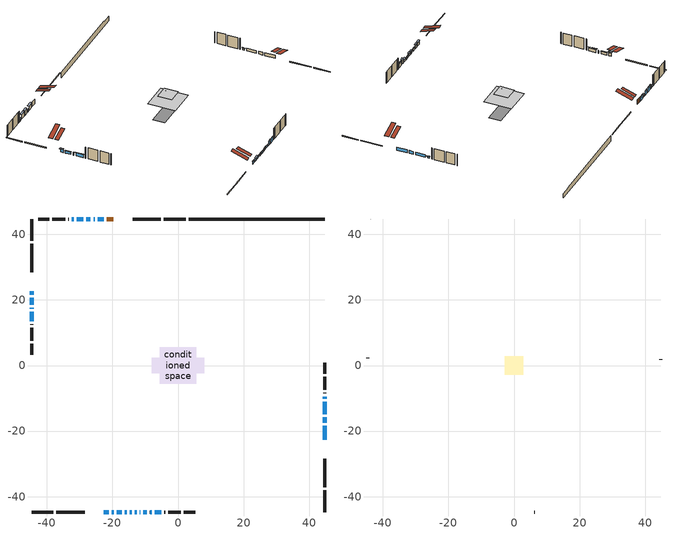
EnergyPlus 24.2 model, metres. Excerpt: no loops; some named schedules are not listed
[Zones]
conditioned space
 floor outside (Floor1 construction): -0.48,-0.48 -0.48,0.48 0.48,0.48 0.48,-0.48 z0.61
 floor adiabatic (AdiabaticFloorConstruction): -5.62,-5.62 -5.62,5.62 5.62,5.62 5.62,-5.62 z3.05
 floor foundation (Slab1 construction): -7.94,-2.42 -7.94,2.42 7.94,2.42 7.94,-2.42 z-1.68
 wall outside (RimJoist1 construction): 2.3,44.68 -4.35,44.68 / -44.68,-44.68 -38.04,-44.68 / -44.68,44.68 -44.68,38.04 / 44.68,-44.68 44.68,-38.04 z0.61:0.91
 wall outside (RimJoist2 construction): -5.28,44.68 -13.87,44.68 / -37.11,-44.68 -28.51,-44.68 / -44.68,37.11 -44.68,28.51 / 44.68,-37.11 44.68,-28.51 z0.61:0.91
 wall outside (AdiabaticWallConstruction 1): -19.81,44.68 -21.68,44.68 z0.61:2.64
 wall outside (AdiabaticWallConstruction): -22.58,-44.68 -21.15,-44.68 / -20.22,-44.68 -19.61,-44.68 z0.61:1.78; -44.68,22.58 -44.68,21.61 z0.61:2.01; 44.68,-22.58 44.68,-18.43 / 44.68,-17.5 44.68,-15.85 / -44.68,17.62 -44.68,17.33 / 44.68,-14.92 44.68,-11 / -25.46,44.68 -25.77,44.68 / -13.15,-44.68 -12.54,-44.68 / -11.62,-44.68 -11.56,-44.68 z0.61:1.83; -22.6,44.68 -24.53,44.68 / -7.05,-44.68 -5.12,-44.68 z0.61:2.24; -18.68,-44.68 -17.16,-44.68 / -16.23,-44.68 -15.62,-44.68 / -14.69,-44.68 -14.08,-44.68 z0.61:1.47; -44.68,20.68 -44.68,18.55 z0.61:1.68; -44.68,16.4 -44.68,13.56 z0.61:1.88; 44.68,-10.07 44.68,-9.46 / -31.76,44.68 -32.37,44.68 z0.61:1.22; -26.7,44.68 -27.97,44.68 / -28.9,44.68 -30.83,44.68 z0.61:2.44; -10.64,-44.68 -9.47,-44.68 z0.61:1.37; -8.54,-44.68 -7.98,-44.68 z0.61:2.26
 wall outside (Wall1 construction): -33.3,44.68 -33.53,44.68 / -4.19,-44.68 -3.96,-44.68 / -44.68,12.63 -44.68,12.4 / 44.68,-8.53 44.68,-8.3 z0.61:5.49
 wall outside (Wall2 construction): -34.46,44.68 -38.36,44.68 / -3.03,-44.68 0.87,-44.68 / -44.68,11.47 -44.68,7.56 / 44.68,-7.37 44.68,-3.47 z0.61:5.49
 wall outside (Wall3 construction): -39.29,44.68 -42.7,44.68 / 1.8,-44.68 5.21,-44.68 / -44.68,6.64 -44.68,3.23 / 44.68,-2.54 44.68,0.87 z0.61:5.49
 wall foundation (FoundationWall1 construction): 3.23,44.68,-1.68 3.23,44.68,0.61 40.54,44.68,0.61 40.54,44.68,0.24 44.68,44.68,0.24 44.68,44.68,-1.68
 window (WindowConstruction 18): -22.57,-44.68 -21.15,-44.68 z0.61:1.78
 window (WindowConstruction 7): -20.22,-44.68 -19.61,-44.68 z0.61:1.78
 window (WindowConstruction 8): -44.68,22.57 -44.68,21.61 z0.61:2.01
 window (WindowConstruction 9): 44.68,-22.57 44.68,-18.43 z0.61:1.83
 window (WindowConstruction 10): 44.68,-17.5 44.68,-15.85 z0.61:1.83
 window (WindowConstruction 11): -22.6,44.68 -24.53,44.68 z0.61:2.23
 window (WindowConstruction 12): -18.68,-44.68 -17.16,-44.68 z0.61:1.47
 window (WindowConstruction 13): -16.23,-44.68 -15.62,-44.68 z0.61:1.47
 window (WindowConstruction 14): -14.69,-44.68 -14.08,-44.68 z0.61:1.47
 window (WindowConstruction 15): -44.68,20.68 -44.68,18.55 z0.61:1.68
 window (WindowConstruction 16): -44.68,17.62 -44.68,17.33 z0.61:1.83
 window (WindowConstruction): -44.68,16.4 -44.68,13.56 z0.61:1.88
 window (WindowConstruction 17): 44.68,-14.92 44.68,-11 z0.61:1.83
 window (WindowConstruction 19): -25.46,44.68 -25.77,44.68 z0.61:1.83
 window (WindowConstruction 20): -13.15,-44.68 -12.54,-44.68 z0.61:1.83
 window (WindowConstruction 21): -11.61,-44.68 -11.56,-44.68 z0.61:1.83
 window (WindowConstruction 22): 44.68,-10.07 44.68,-9.46 z0.61:1.22
 window (WindowConstruction 1): -26.7,44.68 -27.97,44.68 z0.61:2.44
 window (WindowConstruction 2): -28.9,44.68 -30.83,44.68 z0.61:2.44
 window (WindowConstruction 3): -31.76,44.68 -32.37,44.68 z0.61:1.22
 window (WindowConstruction 4): -10.64,-44.68 -9.47,-44.68 z0.61:1.37
 window (WindowConstruction 5): -8.54,-44.68 -7.98,-44.68 z0.61:2.26
 window (WindowConstruction 6): -7.05,-44.68 -5.12,-44.68 z0.61:2.23
 door (Door): -19.81,44.68 -21.68,44.68 z0.61:2.64
 ceiling adiabatic (AdiabaticFloorConstruction): 5.62,-5.62 5.62,5.62 -5.62,5.62 -5.62,-5.62 z3.05
 roof outside (Roof1 construction): -1.67,1.67 -1.67,-1.67 1.67,-1.67 1.67,1.67 z5.49
 roof outside (Roof3 construction): -18.88,44.68,5.49 -18.88,39.19,7.32 -17.43,39.19,7.32 -17.43,44.68,5.49; -23.5,-44.68,5.49 -23.5,-39.19,7.32 -24.95,-39.19,7.32 -24.95,-44.68,5.49; -44.68,23.5,5.49 -39.19,23.5,7.32 -39.19,24.95,7.32 -44.68,24.95,5.49; 44.68,-23.5,5.49 39.19,-23.5,7.32 39.19,-24.95,7.32 44.68,-24.95,5.49
attic - vented
 floor to conditioned space (Floor2 construction Reversed): -2.86,-2.86 -2.86,2.86 2.86,2.86 2.86,-2.86 z5.49
 floor to conditioned space (Floor3 construction Reversed): -1.67,-1.67 -1.67,1.67 1.67,1.67 1.67,-1.67 z5.49
 wall outside (Wall4 construction): -43.62,44.68 -43.76,44.68 / 6.13,-44.68 6.26,-44.68 / -44.68,2.3 -44.68,2.17 / 44.68,1.79 44.68,1.92 z0.61:5.49
 roof outside (Roof2 construction): -16.5,44.68,5.49 -16.5,38.23,7.64 -14.8,38.23,7.64 -14.8,44.68,5.49; -25.88,-44.68,5.49 -25.88,-38.23,7.64 -27.58,-38.23,7.64 -27.58,-44.68,5.49; -44.68,25.88,5.49 -38.23,25.88,7.64 -38.23,27.58,7.64 -44.68,27.58,5.49; 44.68,-25.88,5.49 38.23,-25.88,7.64 38.23,-27.58,7.64 44.68,-27.58,5.49
shading: -20.85,-44.68 -22.87,-44.68 -22.87,-45.29 -20.85,-45.29 z2.08; -19,-44.68 -20.83,-44.68 -20.83,-44.98 -19,-44.98 z2.39; -44.68,21.31 -44.68,22.87 -45.29,22.87 -45.29,21.31 z2.3; -24.83,44.68 -22.31,44.68 -22.31,45.29 -24.83,45.29 z2.53; -17.01,-44.68 -18.83,-44.68 -18.83,-44.98 -17.01,-44.98 z1.62; -15.47,-44.68 -16.38,-44.68 -16.38,-45.29 -15.47,-45.29 z1.62; -13.93,-44.68 -14.84,-44.68 -14.84,-45.29 -13.93,-45.29 z1.62; -44.68,18.4 -44.68,20.83 -44.98,20.83 -44.98,18.4 z1.83; -44.68,13.26 -44.68,16.7 -44.98,16.7 -44.98,13.26 z2.18; 44.68,-9.16 44.68,-10.37 44.98,-10.37 44.98,-9.16 z1.52; -28.27,44.68 -26.4,44.68 -26.4,45.29 -28.27,45.29 z2.74; -31.13,44.68 -28.6,44.68 -28.6,45.29 -31.13,45.29 z2.74; -32.67,44.68 -31.46,44.68 -31.46,45.29 -32.67,45.29 z1.52; -9.17,-44.68 -10.93,-44.68 -10.93,-45.29 -9.17,-45.29 z1.67; -7.68,-44.68 -8.84,-44.68 -8.84,-45.29 -7.68,-45.29 z2.56; -4.82,-44.68 -7.35,-44.68 -7.35,-44.98 -4.82,-44.98 z2.53
[Building]
Building 1: Terrain=Suburbs
[Site:Location]
London AP_ON: Latitude {deg}=43.03; Longitude {deg}=-81.15; Time Zone {hr}=-5; Elevation {m}=278; Keep Site Location Information=Yes
[Site:GroundTemperature:Shallow]
3.98693, 1.93205, 1.76749, 2.74264, 6.6573, 10.5537, 13.9317, 16.0716, 16.2534, 14.513, 11.2211, 7.44421
[Site:WaterMainsTemperature]
Calculation Method=Schedule; Temperature Schedule=mains temperature schedule
[Material] Roughness=Rough; Thermal Absorptance=0.9
Name | Thickness {m} | Conductivity {W/m-K} | Density {kg/m3} | Specific Heat {J/kg-K} | Solar Absorptance | Visible Absorptance
asphalt or fiberglass shingles | 0.00635 | 0.162714 | 1121.4 | 1465.45 | 0.4 | 0.4
ceiling stud and cavity | 0.1397 | 0.0764328 | 65.682 | 1177.47 | 0.7 | 0.7
ceiling stud and cavity 1 | 0.1397 | 0.0768772 | 65.682 | 1177.47 | 0.7 | 0.7
concrete 4.0 in. | 0.1016 | 1.803125 | 2242.8 | 837.4 | 0.7 | 0.7
concrete 8.0 in. | 0.2032 | 1.803125 | 2242.8 | 837.4 | 0.7 | 0.7
door material | 0.04445 | 0.327969 | 512.64 | 1214.23 | 0.7 | 0.7
floor covering | 0.0127 | 0.0433444 | 54.468 | 1339.84 | 0.6 | 0.6
floor rigid ins; wall rigid ins | 0.512978 | 0.029427 | 32.04 | 1214.23 | 0.7 | 0.7
floor stud and cavity | 0.1397 | 0.0811059 | 92.3553 | 1139.71 | 0.7 | 0.7
floor stud and cavity 1 | 0.1397 | 1.75129 | 37.0049 | 1207.88 | 0.7 | 0.7
furniture material conditioned space 1 | 0.1524 | 0.115458 | 640.8 | 1214.23 | 0.6 | 0.6
gypsum board | 0.0127 | 0.160291 | 801 | 837.4 | 0.6 | 0.6
osb sheathing 0.5 in. | 0.0127 | 0.115458 | 512.64 | 1214.23 | 0.7 | 0.7
osb sheathing 0.75 in. | 0.01905 | 0.115458 | 512.64 | 1214.23 | 0.7 | 0.7
osb sheathing 2.0 in. | 0.0508 | 0.115458 | 512.64 | 1214.23 | 0.7 | 0.7
rim joist rigid ins | 0.051816 | 0.029427 | 32.04 | 1214.23 | 0.7 | 0.7
rim joist stud and cavity | 0.0508 | 0.107068 | 50.32683 | 1063.81 | 0.6 | 0.6
rim joist stud and cavity 1 | 0.0508 | 0.308293 | 125.044 | 1163.47 | 0.6 | 0.6
roof stud and cavity | 0.2032 | 5.0311 | 78.34581 | 1123.46 | 0.7 | 0.7
roof stud and cavity 1 | 0.2032 | 4.30861 | 78.34581 | 1123.46 | 0.7 | 0.7
wall stud and cavity | 0.1397 | 0.424288 | 139.0536 | 1170.24 | 0.7 | 0.7
wall stud and cavity 1 | 0.1397 | 0.44826 | 139.0536 | 1170.24 | 0.7 | 0.7
wall stud and cavity 2 | 0.1397 | 0.445742 | 139.0536 | 1170.24 | 0.7 | 0.7
wall stud and cavity 3 | 0.0889 | 6.1454 | 50.32683 | 1063.81 | 0.6 | 0.6
wall stud and cavity 4 | 0.0889 | 0.380278 | 52.3479 | 1209.89 | 0.7 | 0.7
wall stud and cavity 5 | 0.0889 | 0.391764 | 83.0341 | 1211.67 | 0.7 | 0.7
wood siding | 0.0254 | 0.102417 | 544.68 | 1172.36 | 0.74 | 0.74
wood siding 1 | 0.00254 | 0.102417 | 544.68 | 1172.36 | 0.74 | 0.74
wood siding 2; wood siding 3; wood siding 4 | 0.0254 | 0.102417 | 544.68 | 1172.36 | 0.7 | 0.7
[WindowMaterial:SimpleGlazingSystem]
Name | U-Factor {W/m2-K} | Solar Heat Gain Coefficient
WindowMaterial | 3.29721 | 0.69
WindowMaterial 1 | 3.28813 | 0.6
WindowMaterial 10 | 3.290401 | 0.62
WindowMaterial 11 | 4.8615 | 0.67
WindowMaterial 12 | 5.69447 | 0.61
WindowMaterial 13 | 4.58271 | 0.65
WindowMaterial 14 | 4.50663 | 0.69
WindowMaterial 15 | 4.88705 | 0.63
WindowMaterial 16 | 4.46802 | 0.69
WindowMaterial 17 | 5.77339 | 0.76
WindowMaterial 18 | 3.24952 | 0.46
WindowMaterial 19 | 2.90032 | 0.04
WindowMaterial 2 | 3.284723 | 0.58
WindowMaterial 3 | 3.304596 | 0.58
WindowMaterial 4 | 3.2711 | 0.55
WindowMaterial 5 | 3.310274 | 0.62
WindowMaterial 6 | 5.09941 | 0.65
WindowMaterial 7 | 4.83993 | 0.67
WindowMaterial 8 | 3.96835 | 0.72
WindowMaterial 9 | 4.33061 | 0.7
[Construction]
AdiabaticFloorConstruction: floor stud and cavity 1, floor rigid ins, osb sheathing 0.75 in., floor covering
AdiabaticWallConstruction: wood siding 3, wall rigid ins, wall stud and cavity 4, gypsum board
AdiabaticWallConstruction 1: wood siding 4, wall rigid ins, wall stud and cavity 4, gypsum board
Door: door material
Floor1 construction: floor stud and cavity, osb sheathing 0.75 in., floor covering
Floor2 construction Reversed: gypsum board, ceiling stud and cavity
Floor3 construction Reversed: gypsum board, ceiling stud and cavity 1
FoundationWall1 construction: concrete 8.0 in.
furniture construction conditioned space 1: furniture material conditioned space 1
PartitionWallConstruction: gypsum board, wall stud and cavity 5, gypsum board
RimJoist1 construction: wood siding 2, rim joist stud and cavity
RimJoist2 construction: wood siding 2, rim joist rigid ins, osb sheathing 2.0 in., rim joist stud and cavity 1
Roof1 construction: asphalt or fiberglass shingles, osb sheathing 0.75 in., roof stud and cavity, gypsum board
Roof2 construction: asphalt or fiberglass shingles
Roof3 construction: asphalt or fiberglass shingles, osb sheathing 0.75 in., roof stud and cavity 1, gypsum board
Slab1 construction: concrete 4.0 in.
Wall1 construction: wood siding, osb sheathing 0.5 in., wall stud and cavity, gypsum board
Wall2 construction: wood siding, osb sheathing 0.5 in., wall stud and cavity 1, gypsum board
Wall3 construction: wood siding, osb sheathing 0.5 in., wall stud and cavity 2, gypsum board
Wall4 construction: wood siding 1, wall stud and cavity 3
WindowConstruction; WindowConstruction 6: WindowMaterial
WindowConstruction 1: WindowMaterial 1
WindowConstruction 10: WindowMaterial 9
WindowConstruction 11: WindowMaterial 10
WindowConstruction 12: WindowMaterial 11
WindowConstruction 13: WindowMaterial 12
WindowConstruction 14: WindowMaterial 13
WindowConstruction 15: WindowMaterial 14
WindowConstruction 16: WindowMaterial 15
WindowConstruction 17: WindowMaterial 16
WindowConstruction 18: WindowMaterial 17
WindowConstruction 19; WindowConstruction 20; WindowConstruction 22: WindowMaterial 18
WindowConstruction 2: WindowMaterial 2
WindowConstruction 21: WindowMaterial 19
WindowConstruction 3: WindowMaterial 3
WindowConstruction 4: WindowMaterial 4
WindowConstruction 5: WindowMaterial 5
WindowConstruction 7: WindowMaterial 6
WindowConstruction 8: WindowMaterial 7
WindowConstruction 9: WindowMaterial 8
[Zone] Multiplier=1; Part of Total Floor Area=Yes
Name | Volume {m3}
attic - vented | 15.3039
conditioned space | 628.3
[Space]
Name | Zone | Volume {m3}
attic - vented 1 | attic - vented | 15.3039
conditioned space 1 | conditioned space | 628.3
[ZoneInfiltration:EffectiveLeakageArea]
infil attic - vented 1: Zone or Space=attic - vented 1; Schedule=Always On Discrete; Effective Air Leakage Area {cm2}=1913.45; Stack Coefficient=0.000488626; Wind Coefficient=1.49351e-05
[ZoneMixing]
whole house fan mix: Zone or Space=attic - vented; Schedule=Always On Continuous; Design Flow Rate Calculation Method=Flow/Zone; Design Flow Rate {m3/s}=0; Source Zone or Space=conditioned space
[SurfaceProperty:ExposedFoundationPerimeter]
Slab1: Exposed Perimeter Calculation Method=TotalExposedPerimeter; Total Exposed Perimeter {m}=41.454
[InternalMass] Zone or ZoneList=conditioned space; Space or SpaceList=conditioned space 1
Name | Construction | Surface Area {m2}
furniture mass conditioned space 1 | furniture construction conditioned space 1 | 81.7398
partition wall mass | PartitionWallConstruction | 204.35
[Lights]
interior lighting: Zone or ZoneList or Space or SpaceList=conditioned space 1; Schedule=interior lighting schedule; Design Level Calculation Method=LightingLevel; Lighting Level {W}=343.2; Return Air Fraction=0; Fraction Radiant=0.6; Fraction Visible=0.2; Fraction Replaceable=1
[People]
occupants: Zone or ZoneList or Space or SpaceList=conditioned space 1; Number of People Schedule=occupants schedule; Number of People Calculation Method=People; Number of People=3; Fraction Radiant=0.314171; Sensible Heat Fraction=0.56303; Activity Level Schedule=occupants activity schedule; Carbon Dioxide Generation Rate {m3/s-W}=0; Enable ASHRAE 55 Comfort Warnings=No; Mean Radiant Temperature Calculation Type=EnclosureAveraged
[ElectricEquipment] Zone or ZoneList or Space or SpaceList=conditioned space 1; Design Level Calculation Method=EquipmentLevel
Name | Schedule | Design Level {W} | Fraction Latent | Fraction Radiant | Fraction Lost
clothes dryer | clothes dryer schedule | 140.772 | 0.015 | 0.081 | 0.85
clothes washer | clothes washer schedule | 32.1985 | 0.03 | 0.162 | 0.7
cooking range | cooking range schedule | 215.147 | 0.08 | 0.432 | 0.2
dishwasher | dishwasher schedule | 66.8632 | 0.3 | 0.18 | 0.4
fridge | fridge schedule | 72.9452 | 0 | 0.6 | 0
mech vent bath fan 0 | mech vent bath fan 0 schedule | 50.2 | 0 | 0 | 1
mech vent house fan | mech vent house fan schedule | 0 | 0 | 0 | 1
mech vent house fan cfis | mech vent house fan cfis schedule | 0 | 0 | 0 | 0
misc plug loads | misc plug loads schedule | 494.7 | 0.045 | 0.513 | 0.1
whole house fan | Always On Discrete | 0 | 0 | 0 | 1
[OtherEquipment] Zone or ZoneList or Space or SpaceList=conditioned space 1; Design Level Calculation Method=EquipmentLevel
Name | Fuel Type | Schedule | Design Level {W} | Fraction Latent | Fraction Radiant | Fraction Lost
clothes dryer 1 | Electricity | clothes dryer schedule | 0 | 0.015 | 0.081 | 0.85
cooking range 1 | Electricity | cooking range schedule | 0 | 0.08 | 0.432 | 0.2
general water use latent | None | general water use schedule | 62.594 | 1 | 0 | 0
general water use sensible | None | general water use schedule | -61.6891 | 0 | 0.6 | 0
mech vent house fan latent load | None | Always On Discrete | 0 | 1 | 0 | 0
mech vent house fan sensible load | None | Always On Discrete | 0 | 0 | 0 | 0
water heater energy adjustment1 | NaturalGas | Always On Discrete | 0.01 | 0 | 0 | 1
[ZoneInfiltration:DesignFlowRate] Zone or ZoneList or Space or SpaceList=conditioned space 1; Schedule=Always On Discrete; Design Flow Rate Calculation Method=Flow/Zone; Design Flow Rate {m3/s}=0
infil flow; natural vent flow; whole house fan flow
[Foundation:Kiva]
Foundation Kiva 1: Initial Indoor Air Temperature {C}=18; Wall Height Above Grade {m}=0.609996; Wall Depth Below Slab {m}=0.2032
[Foundation:Kiva:Settings]
Soil Conductivity {W/m-K}=0.849921; Soil Density {kg/m3}=1842.3; Soil Specific Heat {J/kg-K}=418.7; Ground Solar Absorptivity=0.9; Ground Thermal Absorptivity=0.9; Ground Surface Roughness {m}=0.03; Far-Field Width {m}=40; Deep-Ground Boundary Condition=ZeroFlux; Deep-Ground Depth {m}=40; Minimum Cell Dimension {m}=0.2; Maximum Cell Growth Coefficient=3; Simulation Timestep=Timestep
[Exterior:Lights]
exterior lighting: Schedule=exterior lighting schedule; Design Level {W}=75.6
[Schedule:Constant]
Name | Hourly Value
Always On Continuous; mech vent house fan schedule; mech vent house fan cfis schedule; Always On Discrete | 1
occupants activity schedule | 117.228
fridge schedule | 0
[Schedule:Week:Daily]
interior lighting schedule Week Rule - Jan1-Jan27: interior lighting schedule day, interior lighting schedule day, interior lighting schedule day, interior lighting schedule day, interior lighting schedule day, interior lighting schedule day, interior lighting schedule day, interior lighting schedule default day, interior lighting schedule default day, interior lighting schedule default day, interior lighting schedule default day, interior lighting schedule default day
interior lighting schedule Week Rule - Jan28-Feb3: interior lighting schedule day, interior lighting schedule day, interior lighting schedule day, interior lighting schedule day, interior lighting schedule day 1, interior lighting schedule day 1, interior lighting schedule day 1, interior lighting schedule default day, interior lighting schedule default day, interior lighting schedule default day, interior lighting schedule default day, interior lighting schedule default day
interior lighting schedule Week Rule - Feb4-Feb24: interior lighting schedule day 1, interior lighting schedule day 1, interior lighting schedule day 1, interior lighting schedule day 1, interior lighting schedule day 1, interior lighting schedule day 1, interior lighting schedule day 1, interior lighting schedule default day, interior lighting schedule default day, interior lighting schedule default day, interior lighting schedule default day, interior lighting schedule default day
interior lighting schedule Week Rule - Feb25-Mar3: interior lighting schedule day 1, interior lighting schedule day 1, interior lighting schedule day 1, interior lighting schedule day 1, interior lighting schedule day 2, interior lighting schedule day 2, interior lighting schedule day 2, interior lighting schedule default day, interior lighting schedule default day, interior lighting schedule default day, interior lighting schedule default day, interior lighting schedule default day
interior lighting schedule Week Rule - Mar4-Mar31: interior lighting schedule day 2, interior lighting schedule day 2, interior lighting schedule day 2, interior lighting schedule day 2, interior lighting schedule day 2, interior lighting schedule day 2, interior lighting schedule day 2, interior lighting schedule default day, interior lighting schedule default day, interior lighting schedule default day, interior lighting schedule default day, interior lighting schedule default day
interior lighting schedule Week Rule - Apr1-Apr28: interior lighting schedule day 3, interior lighting schedule day 3, interior lighting schedule day 3, interior lighting schedule day 3, interior lighting schedule day 3, interior lighting schedule day 3, interior lighting schedule day 3, interior lighting schedule default day, interior lighting schedule default day, interior lighting schedule default day, interior lighting schedule default day, interior lighting schedule default day
interior lighting schedule Week Rule - Apr29-May5: interior lighting schedule day 3, interior lighting schedule day 3, interior lighting schedule day 4, interior lighting schedule day 4, interior lighting schedule day 4, interior lighting schedule day 4, interior lighting schedule day 4, interior lighting schedule default day, interior lighting schedule default day, interior lighting schedule default day, interior lighting schedule default day, interior lighting schedule default day
interior lighting schedule Week Rule - May6-May26: interior lighting schedule day 4, interior lighting schedule day 4, interior lighting schedule day 4, interior lighting schedule day 4, interior lighting schedule day 4, interior lighting schedule day 4, interior lighting schedule day 4, interior lighting schedule default day, interior lighting schedule default day, interior lighting schedule default day, interior lighting schedule default day, interior lighting schedule default day
interior lighting schedule Week Rule - May27-Jun2: interior lighting schedule day 4, interior lighting schedule day 4, interior lighting schedule day 4, interior lighting schedule day 4, interior lighting schedule day 4, interior lighting schedule day 5, interior lighting schedule day 5, interior lighting schedule default day, interior lighting schedule default day, interior lighting schedule default day, interior lighting schedule default day, interior lighting schedule default day
interior lighting schedule Week Rule - Jun3-Jun30: interior lighting schedule day 5, interior lighting schedule day 5, interior lighting schedule day 5, interior lighting schedule day 5, interior lighting schedule day 5, interior lighting schedule day 5, interior lighting schedule day 5, interior lighting schedule default day, interior lighting schedule default day, interior lighting schedule default day, interior lighting schedule default day, interior lighting schedule default day
interior lighting schedule Week Rule - Jul1-Jul28: interior lighting schedule day 6, interior lighting schedule day 6, interior lighting schedule day 6, interior lighting schedule day 6, interior lighting schedule day 6, interior lighting schedule day 6, interior lighting schedule day 6, interior lighting schedule default day, interior lighting schedule default day, interior lighting schedule default day, interior lighting schedule default day, interior lighting schedule default day
interior lighting schedule Week Rule - Jul29-Aug4: interior lighting schedule day 6, interior lighting schedule day 6, interior lighting schedule day 6, interior lighting schedule day 7, interior lighting schedule day 7, interior lighting schedule day 7, interior lighting schedule day 7, interior lighting schedule default day, interior lighting schedule default day, interior lighting schedule default day, interior lighting schedule default day, interior lighting schedule default day
interior lighting schedule Week Rule - Aug5-Aug25: interior lighting schedule day 7, interior lighting schedule day 7, interior lighting schedule day 7, interior lighting schedule day 7, interior lighting schedule day 7, interior lighting schedule day 7, interior lighting schedule day 7, interior lighting schedule default day, interior lighting schedule default day, interior lighting schedule default day, interior lighting schedule default day, interior lighting schedule default day
interior lighting schedule Week Rule - Aug26-Sep1: interior lighting schedule day 7, interior lighting schedule day 7, interior lighting schedule day 7, interior lighting schedule day 7, interior lighting schedule day 7, interior lighting schedule day 7, interior lighting schedule day 8, interior lighting schedule default day, interior lighting schedule default day, interior lighting schedule default day, interior lighting schedule default day, interior lighting schedule default day
interior lighting schedule Week Rule - Sep2-Sep29: interior lighting schedule day 8, interior lighting schedule day 8, interior lighting schedule day 8, interior lighting schedule day 8, interior lighting schedule day 8, interior lighting schedule day 8, interior lighting schedule day 8, interior lighting schedule default day, interior lighting schedule default day, interior lighting schedule default day, interior lighting schedule default day, interior lighting schedule default day
interior lighting schedule Week Rule - Sep30-Oct6: interior lighting schedule day 8, interior lighting schedule day 9, interior lighting schedule day 9, interior lighting schedule day 9, interior lighting schedule day 9, interior lighting schedule day 9, interior lighting schedule day 9, interior lighting schedule default day, interior lighting schedule default day, interior lighting schedule default day, interior lighting schedule default day, interior lighting schedule default day
interior lighting schedule Week Rule - Oct7-Oct27: interior lighting schedule day 9, interior lighting schedule day 9, interior lighting schedule day 9, interior lighting schedule day 9, interior lighting schedule day 9, interior lighting schedule day 9, interior lighting schedule day 9, interior lighting schedule default day, interior lighting schedule default day, interior lighting schedule default day, interior lighting schedule default day, interior lighting schedule default day
interior lighting schedule Week Rule - Oct28-Nov3: interior lighting schedule day 9, interior lighting schedule day 9, interior lighting schedule day 9, interior lighting schedule day 9, interior lighting schedule day 10, interior lighting schedule day 10, interior lighting schedule day 10, interior lighting schedule default day, interior lighting schedule default day, interior lighting schedule default day, interior lighting schedule default day, interior lighting schedule default day
interior lighting schedule Week Rule - Nov4-Nov24: interior lighting schedule day 10, interior lighting schedule day 10, interior lighting schedule day 10, interior lighting schedule day 10, interior lighting schedule day 10, interior lighting schedule day 10, interior lighting schedule day 10, interior lighting schedule default day, interior lighting schedule default day, interior lighting schedule default day, interior lighting schedule default day, interior lighting schedule default day
interior lighting schedule Week Rule - Nov25-Dec1: interior lighting schedule day 10, interior lighting schedule day 10, interior lighting schedule day 10, interior lighting schedule day 10, interior lighting schedule day 10, interior lighting schedule day 10, interior lighting schedule day 11, interior lighting schedule default day, interior lighting schedule default day, interior lighting schedule default day, interior lighting schedule default day, interior lighting schedule default day
interior lighting schedule Week Rule - Dec2-Dec31: interior lighting schedule day 11, interior lighting schedule day 11, interior lighting schedule day 11, interior lighting schedule day 11, interior lighting schedule day 11, interior lighting schedule day 11, interior lighting schedule day 11, interior lighting schedule default day, interior lighting schedule default day, interior lighting schedule default day, interior lighting schedule default day, interior lighting schedule default day
occupants schedule Week Rule - Jan1-Dec31: occupants schedule day, occupants schedule day, occupants schedule day, occupants schedule day, occupants schedule day, occupants schedule day, occupants schedule day, occupants schedule default day, occupants schedule default day, occupants schedule default day, occupants schedule default day, occupants schedule default day
clothes dryer schedule Week Rule - Jan1-Dec31: clothes dryer schedule day, clothes dryer schedule day, clothes dryer schedule day, clothes dryer schedule day, clothes dryer schedule day, clothes dryer schedule day, clothes dryer schedule day, clothes dryer schedule default day, clothes dryer schedule default day, clothes dryer schedule default day, clothes dryer schedule default day, clothes dryer schedule default day
clothes washer schedule Week Rule - Jan1-Dec31: clothes washer schedule day, clothes washer schedule day, clothes washer schedule day, clothes washer schedule day, clothes washer schedule day, clothes washer schedule day, clothes washer schedule day, clothes washer schedule default day, clothes washer schedule default day, clothes washer schedule default day, clothes washer schedule default day, clothes washer schedule default day
cooking range schedule Week Rule - Jan1-Dec31: cooking range schedule day, cooking range schedule day, cooking range schedule day, cooking range schedule day, cooking range schedule day, cooking range schedule day, cooking range schedule day, cooking range schedule default day, cooking range schedule default day, cooking range schedule default day, cooking range schedule default day, cooking range schedule default day
dishwasher schedule Week Rule - Jan1-Dec31: dishwasher schedule day, dishwasher schedule day, dishwasher schedule day, dishwasher schedule day, dishwasher schedule day, dishwasher schedule day, dishwasher schedule day, dishwasher schedule default day, dishwasher schedule default day, dishwasher schedule default day, dishwasher schedule default day, dishwasher schedule default day
mech vent bath fan 0 schedule Week Rule - Jan1-Dec31: mech vent bath fan 0 schedule day, mech vent bath fan 0 schedule day, mech vent bath fan 0 schedule day, mech vent bath fan 0 schedule day, mech vent bath fan 0 schedule day, mech vent bath fan 0 schedule day, mech vent bath fan 0 schedule day, mech vent bath fan 0 schedule default day, mech vent bath fan 0 schedule default day, mech vent bath fan 0 schedule default day, mech vent bath fan 0 schedule default day, mech vent bath fan 0 schedule default day
misc plug loads schedule Week Rule - Jan1-Dec31: misc plug loads schedule day, misc plug loads schedule day, misc plug loads schedule day, misc plug loads schedule day, misc plug loads schedule day, misc plug loads schedule day, misc plug loads schedule day, misc plug loads schedule default day, misc plug loads schedule default day, misc plug loads schedule default day, misc plug loads schedule default day, misc plug loads schedule default day
general water use schedule Week Rule - Jan1-Dec31: general water use schedule day, general water use schedule day, general water use schedule day, general water use schedule day, general water use schedule day, general water use schedule day, general water use schedule day, general water use schedule default day, general water use schedule default day, general water use schedule default day, general water use schedule default day, general water use schedule default day
exterior lighting schedule Week Rule - Jan1-Jan27: exterior lighting schedule day, exterior lighting schedule day, exterior lighting schedule day, exterior lighting schedule day, exterior lighting schedule day, exterior lighting schedule day, exterior lighting schedule day, exterior lighting schedule default day, exterior lighting schedule default day, exterior lighting schedule default day, exterior lighting schedule default day, exterior lighting schedule default day
exterior lighting schedule Week Rule - Jan28-Feb3: exterior lighting schedule day, exterior lighting schedule day, exterior lighting schedule day, exterior lighting schedule day, exterior lighting schedule day 1, exterior lighting schedule day 1, exterior lighting schedule day 1, exterior lighting schedule default day, exterior lighting schedule default day, exterior lighting schedule default day, exterior lighting schedule default day, exterior lighting schedule default day
exterior lighting schedule Week Rule - Feb4-Feb24: exterior lighting schedule day 1, exterior lighting schedule day 1, exterior lighting schedule day 1, exterior lighting schedule day 1, exterior lighting schedule day 1, exterior lighting schedule day 1, exterior lighting schedule day 1, exterior lighting schedule default day, exterior lighting schedule default day, exterior lighting schedule default day, exterior lighting schedule default day, exterior lighting schedule default day
exterior lighting schedule Week Rule - Feb25-Mar3: exterior lighting schedule day 1, exterior lighting schedule day 1, exterior lighting schedule day 1, exterior lighting schedule day 1, exterior lighting schedule day 2, exterior lighting schedule day 2, exterior lighting schedule day 2, exterior lighting schedule default day, exterior lighting schedule default day, exterior lighting schedule default day, exterior lighting schedule default day, exterior lighting schedule default day
exterior lighting schedule Week Rule - Mar4-Mar31: exterior lighting schedule day 2, exterior lighting schedule day 2, exterior lighting schedule day 2, exterior lighting schedule day 2, exterior lighting schedule day 2, exterior lighting schedule day 2, exterior lighting schedule day 2, exterior lighting schedule default day, exterior lighting schedule default day, exterior lighting schedule default day, exterior lighting schedule default day, exterior lighting schedule default day
exterior lighting schedule Week Rule - Apr1-Apr28: exterior lighting schedule day 3, exterior lighting schedule day 3, exterior lighting schedule day 3, exterior lighting schedule day 3, exterior lighting schedule day 3, exterior lighting schedule day 3, exterior lighting schedule day 3, exterior lighting schedule default day, exterior lighting schedule default day, exterior lighting schedule default day, exterior lighting schedule default day, exterior lighting schedule default day
exterior lighting schedule Week Rule - Apr29-May5: exterior lighting schedule day 3, exterior lighting schedule day 3, exterior lighting schedule day 4, exterior lighting schedule day 4, exterior lighting schedule day 4, exterior lighting schedule day 4, exterior lighting schedule day 4, exterior lighting schedule default day, exterior lighting schedule default day, exterior lighting schedule default day, exterior lighting schedule default day, exterior lighting schedule default day
exterior lighting schedule Week Rule - May6-May26: exterior lighting schedule day 4, exterior lighting schedule day 4, exterior lighting schedule day 4, exterior lighting schedule day 4, exterior lighting schedule day 4, exterior lighting schedule day 4, exterior lighting schedule day 4, exterior lighting schedule default day, exterior lighting schedule default day, exterior lighting schedule default day, exterior lighting schedule default day, exterior lighting schedule default day
[Schedule:Year]
interior lighting schedule: interior lighting schedule Week Rule - Jan1-Jan27, 1, 1, 1, 27, interior lighting schedule Week Rule - Jan28-Feb3, 1, 28, 2, 3, interior lighting schedule Week Rule - Feb4-Feb24, 2, 4, 2, 24, interior lighting schedule Week Rule - Feb25-Mar3, 2, 25, 3, 3, interior lighting schedule Week Rule - Mar4-Mar31, 3, 4, 3, 31, interior lighting schedule Week Rule - Apr1-Apr28, 4, 1, 4, 28, interior lighting schedule Week Rule - Apr29-May5, 4, 29, 5, 5, interior lighting schedule Week Rule - May6-May26, 5, 6, 5, 26, interior lighting schedule Week Rule - May27-Jun2, 5, 27, 6, 2, interior lighting schedule Week Rule - Jun3-Jun30, 6, 3, 6, 30, interior lighting schedule Week Rule - Jul1-Jul28, 7, 1, 7, 28, interior lighting schedule Week Rule - Jul29-Aug4, 7, 29, 8, 4, interior lighting schedule Week Rule - Aug5-Aug25, 8, 5, 8, 25, interior lighting schedule Week Rule - Aug26-Sep1, 8, 26, 9, 1, interior lighting schedule Week Rule - Sep2-Sep29, 9, 2, 9, 29, interior lighting schedule Week Rule - Sep30-Oct6, 9, 30, 10, 6, interior lighting schedule Week Rule - Oct7-Oct27, 10, 7, 10, 27, interior lighting schedule Week Rule - Oct28-Nov3, 10, 28, 11, 3, interior lighting schedule Week Rule - Nov4-Nov24, 11, 4, 11, 24, interior lighting schedule Week Rule - Nov25-Dec1, 11, 25, 12, 1, interior lighting schedule Week Rule - Dec2-Dec31, 12, 2, 12, 31
occupants schedule: occupants schedule Week Rule - Jan1-Dec31, 1, 1, 12, 31
clothes dryer schedule: clothes dryer schedule Week Rule - Jan1-Dec31, 1, 1, 12, 31
clothes washer schedule: clothes washer schedule Week Rule - Jan1-Dec31, 1, 1, 12, 31
cooking range schedule: cooking range schedule Week Rule - Jan1-Dec31, 1, 1, 12, 31
dishwasher schedule: dishwasher schedule Week Rule - Jan1-Dec31, 1, 1, 12, 31
mech vent bath fan 0 schedule: mech vent bath fan 0 schedule Week Rule - Jan1-Dec31, 1, 1, 12, 31
misc plug loads schedule: misc plug loads schedule Week Rule - Jan1-Dec31, 1, 1, 12, 31
general water use schedule: general water use schedule Week Rule - Jan1-Dec31, 1, 1, 12, 31
exterior lighting schedule: exterior lighting schedule Week Rule - Jan1-Jan27, 1, 1, 1, 27, exterior lighting schedule Week Rule - Jan28-Feb3, 1, 28, 2, 3, exterior lighting schedule Week Rule - Feb4-Feb24, 2, 4, 2, 24, exterior lighting schedule Week Rule - Feb25-Mar3, 2, 25, 3, 3, exterior lighting schedule Week Rule - Mar4-Mar31, 3, 4, 3, 31, exterior lighting schedule Week Rule - Apr1-Apr28, 4, 1, 4, 28, exterior lighting schedule Week Rule - Apr29-May5, 4, 29, 5, 5, exterior lighting schedule Week Rule - May6-May26, 5, 6, 5, 26, exterior lighting schedule Week Rule - May27-Jun2, 5, 27, 6, 2, exterior lighting schedule Week Rule - Jun3-Jun30, 6, 3, 6, 30, exterior lighting schedule Week Rule - Jul1-Jul28, 7, 1, 7, 28, exterior lighting schedule Week Rule - Jul29-Aug4, 7, 29, 8, 4, exterior lighting schedule Week Rule - Aug5-Aug25, 8, 5, 8, 25, exterior lighting schedule Week Rule - Aug26-Sep1, 8, 26, 9, 1, exterior lighting schedule Week Rule - Sep2-Sep29, 9, 2, 9, 29, exterior lighting schedule Week Rule - Sep30-Oct6, 9, 30, 10, 6, exterior lighting schedule Week Rule - Oct7-Oct27, 10, 7, 10, 27, exterior lighting schedule Week Rule - Oct28-Nov3, 10, 28, 11, 3, exterior lighting schedule Week Rule - Nov4-Nov24, 11, 4, 11, 24, exterior lighting schedule Week Rule - Nov25-Dec1, 11, 25, 12, 1, exterior lighting schedule Week Rule - Dec2-Dec31, 12, 2, 12, 31
[Schedule:Compact]
mains temperature schedule: Through: 01/01, For: AllDays, Until: 24:00, 7.96722, Through: 01/02, For: AllDays, Until: 24:00, 7.89722, Through: 01/03, For: AllDays, Until: 24:00, 7.82778, Through: 01/04, For: AllDays, Until: 24:00, 7.76, Through: 01/05, For: AllDays, Until: 24:00, 7.69333, Through: 01/06, For: AllDays, Until: 24:00, 7.62778, Through: 01/07, For: AllDays, Until: 24:00, 7.56389, Through: 01/08, For: AllDays, Until: 24:00, 7.50167, Through: 01/09, For: AllDays, Until: 24:00, 7.44056, Through: 01/10, For: AllDays, Until: 24:00, 7.38056, Through: 01/11, For: AllDays, Until: 24:00, 7.32222, Through: 01/12, For: AllDays, Until: 24:00, 7.26556, Through: 01/13, For: AllDays, Until: 24:00, 7.21, Through: 01/14, For: AllDays, Until: 24:00, 7.15556, Through: 01/15, For: AllDays, Until: 24:00, 7.10333, Through: 01/16, For: AllDays, Until: 24:00, 7.05222, Through: 01/17, For: AllDays, Until: 24:00, 7.00278, Through: 01/18, For: AllDays, Until: 24:00, 6.955, Through: 01/19, For: AllDays, Until: 24:00, 6.90833, Through: 01/20, For: AllDays, Until: 24:00, 6.86389, Through: 01/21, For: AllDays, Until: 24:00, 6.82056, Through: 01/22, For: AllDays, Until: 24:00, 6.77889, Through: 01/23, For: AllDays, Until: 24:00, 6.73889, Through: 01/24, For: AllDays, Until: 24:00, 6.7, Through: 01/25, For: AllDays, Until: 24:00, 6.66333, Through: 01/26, For: AllDays, Until: 24:00, 6.62833, Through: 01/27, For: AllDays, Until: 24:00, 6.59444, Through: 01/28, For: AllDays, Until: 24:00, 6.56278, Through: 01/29, For: AllDays, Until: 24:00, 6.53222, Through: 01/30, For: AllDays, Until: 24:00, 6.50389, Through: 01/31, For: AllDays, Until: 24:00, 6.47722, Through: 02/01, For: AllDays, Until: 24:00, 6.45167, Through: 02/02, For: AllDays, Until: 24:00, 6.42833, Through: 02/03, For: AllDays, Until: 24:00, 6.40667, Through: 02/04, For: AllDays, Until: 24:00, 6.38611, Through: 02/05, For: AllDays, Until: 24:00, 6.36778, Through: 02/06, For: AllDays, Until: 24:00, 6.35111, Through: 02/07, For: AllDays, Until: 24:00, 6.33611, Through: 02/08, For: AllDays, Until: 24:00, 6.32333, Through: 02/09, For: AllDays, Until: 24:00, 6.31167, Through: 02/10, For: AllDays, Until: 24:00, 6.30222, Through: 02/11, For: AllDays, Until: 24:00, 6.29389, Through: 02/12, For: AllDays, Until: 24:00, 6.28778, Through: 02/13, For: AllDays, Until: 24:00, 6.28333, Through: 02/14, For: AllDays, Until: 24:00, 6.28056, Through: 02/15, For: AllDays, Until: 24:00, 6.27944, Through: 02/16, For: AllDays, Until: 24:00, 6.28, Through: 02/17, For: AllDays, Until: 24:00, 6.28278, Through: 02/18, For: AllDays, Until: 24:00, 6.28722, Through: 02/19, For: AllDays, Until: 24:00, 6.29278, Through: 02/20, For: AllDays, Until: 24:00, 6.30056, Through: 02/21, For: AllDays, Until: 24:00, 6.31, Through: 02/22, For: AllDays, Until: 24:00, 6.32111, Through: 02/23, For: AllDays, Until: 24:00, 6.33444, Through: 02/24, For: AllDays, Until: 24:00, 6.34889, Through: 02/25, For: AllDays, Until: 24:00, 6.36556, Through: 02/26, For: AllDays, Until: 24:00, 6.38333, Through: 02/27, For: AllDays, Until: 24:00, 6.40333, Through: 02/28, For: AllDays, Until: 24:00, 6.425, Through: 03/01, For: AllDays, Until: 24:00, 6.44833, Through: 03/02, For: AllDays, Until: 24:00, 6.47278, Through: 03/03, For: AllDays, Until: 24:00, 6.49944, Through: 03/04, For: AllDays, Until: 24:00, 6.52778, Through: 03/05, For: AllDays, Until: 24:00, 6.55778, Through: 03/06, For: AllDays, Until: 24:00, 6.58944, Through: 03/07, For: AllDays, Until: 24:00, 6.62278, Through: 03/08, For: AllDays, Until: 24:00, 6.65778, Through: 03/09, For: AllDays, Until: 24:00, 6.69444, Through: 03/10, For: AllDays, Until: 24:00, 6.73278, Through: 03/11, For: AllDays, Until: 24:00, 6.77278, Through: 03/12, For: AllDays, Until: 24:00, 6.81389, Through: 03/13, For: AllDays, Until: 24:00, 6.85722, Through: 03/14, For: AllDays, Until: 24:00, 6.90167, Through: 03/15, For: AllDays, Until: 24:00, 6.94778, Through: 03/16, For: AllDays, Until: 24:00, 6.99556, Through: 03/17, For: AllDays, Until: 24:00, 7.045, Through: 03/18, For: AllDays, Until: 24:00, 7.09556, Through: 03/19, For: AllDays, Until: 24:00, 7.14778, Through: 03/20, For: AllDays, Until: 24:00, 7.20167, Through: 03/21, For: AllDays, Until: 24:00, 7.25667, Through: 03/22, For: AllDays, Until: 24:00, 7.31333, Through: 03/23, For: AllDays, Until: 24:00, 7.37167, Through: 03/24, For: AllDays, Until: 24:00, 7.43111, Through: 03/25, For: AllDays, Until: 24:00, 7.49222, Through: 03/26, For: AllDays, Until: 24:00, 7.55444, Through: 03/27, For: AllDays, Until: 24:00, 7.61833, Through: 03/28, For: AllDays, Until: 24:00, 7.68333, Through: 03/29, For: AllDays, Until: 24:00, 7.74944, Through: 03/30, For: AllDays, Until: 24:00, 7.81722, Through: 03/31, For: AllDays, Until: 24:00, 7.88667, Through: 04/01, For: AllDays, Until: 24:00, 7.95667, Through: 04/02, For: AllDays, Until: 24:00, 8.02833, Through: 04/03, For: AllDays, Until: 24:00, 8.10111, Through: 04/04, For: AllDays, Until: 24:00, 8.175, Through: 04/05, For: AllDays, Until: 24:00, 8.25, Through: 04/06, For: AllDays, Until: 24:00, 8.32667, Through: 04/07, For: AllDays, Until: 24:00, 8.40389, Through: 04/08, For: AllDays, Until: 24:00, 8.48278, Through: 04/09, For: AllDays, Until: 24:00, 8.56222, Through: 04/10, For: AllDays, Until: 24:00, 8.64278, Through: 04/11, For: AllDays, Until: 24:00, 8.725, Through: 04/12, For: AllDays, Until: 24:00, 8.80778, Through: 04/13, For: AllDays, Until: 24:00, 8.89167, Through: 04/14, For: AllDays, Until: 24:00, 8.97611, Through: 04/15, For: AllDays, Until: 24:00, 9.06167, Through: 04/16, For: AllDays, Until: 24:00, 9.14833, Through: 04/17, For: AllDays, Until: 24:00, 9.23611, Through: 04/18, For: AllDays, Until: 24:00, 9.32444, Through: 04/19, For: AllDays, Until: 24:00, 9.41389, Through: 04/20, For: AllDays, Until: 24:00, 9.50389, Through: 04/21, For: AllDays, Until: 24:00, 9.595, Through: 04/22, For: AllDays, Until: 24:00, 9.68667, Through: 04/23, For: AllDays, Until: 24:00, 9.77889, Through: 04/24, For: AllDays, Until: 24:00, 9.87222, Through: 04/25, For: AllDays, Until: 24:00, 9.96556, Through: 04/26, For: AllDays, Until: 24:00, 10.06, Through: 04/27, For: AllDays, Until: 24:00, 10.1556, Through: 04/28, For: AllDays, Until: 24:00, 10.2511, Through: 04/29, For: AllDays, Until: 24:00, 10.3472, Through: 04/30, For: AllDays, Until: 24:00, 10.4439, Through: 05/01, For: AllDays, Until: 24:00, 10.5411, Through: 05/02, For: AllDays, Until: 24:00, 10.6389, Through: 05/03, For: AllDays, Until: 24:00, 10.7372, Through: 05/04, For: AllDays, Until: 24:00, 10.8361, Through: 05/05, For: AllDays, Until: 24:00, 10.935, Through: 05/06, For: AllDays, Until: 24:00, 11.0344, Through: 05/07, For: AllDays, Until: 24:00, 11.1344, Through: 05/08, For: AllDays, Until: 24:00, 11.2344, Through: 05/09, For: AllDays, Until: 24:00, 11.335, Through: 05/10, For: AllDays, Until: 24:00, 11.4356, Through: 05/11, For: AllDays, Until: 24:00, 11.5361, Through: 05/12, For: AllDays, Until: 24:00, 11.6372, Through: 05/13, For: AllDays, Until: 24:00, 11.7383, Through: 05/14, For: AllDays, Until: 24:00, 11.84, Through: 05/15, For: AllDays, Until: 24:00, 11.9411, Through: 05/16, For: AllDays, Until: 24:00, 12.0428, Through: 05/17, For: AllDays, Until: 24:00, 12.1444, Through: 05/18, For: AllDays, Until: 24:00, 12.2456, Through: 05/19, For: AllDays, Until: 24:00, 12.3472, Through: 05/20, For: AllDays, Until: 24:00, 12.4489, Through: 05/21, For: AllDays, Until: 24:00, 12.55, Through: 05/22, For: AllDays, Until: 24:00, 12.6517, Through: 05/23, For: AllDays, Until: 24:00, 12.7528, Through: 05/24, For: AllDays, Until: 24:00, 12.8533, Through: 05/25, For: AllDays, Until: 24:00, 12.9544, Through: 05/26, For: AllDays, Until: 24:00, 13.055, Through: 05/27, For: AllDays, Until: 24:00, 13.155, Through: 05/28, For: AllDays, Until: 24:00, 13.255, Through: 05/29, For: AllDays, Until: 24:00, 13.355, Through: 05/30, For: AllDays, Until: 24:00, 13.4539, Through: 05/31, For: AllDays, Until: 24:00, 13.5533, Through: 06/01, For: AllDays, Until: 24:00, 13.6517, Through: 06/02, For: AllDays, Until: 24:00, 13.75, Through: 06/03, For: AllDays, Until: 24:00, 13.8472, Through: 06/04, For: AllDays, Until: 24:00, 13.9444, Through: 06/05, For: AllDays, Until: 24:00, 14.0411, Through: 06/06, For: AllDays, Until: 24:00, 14.1372, Through: 06/07, For: AllDays, Until: 24:00, 14.2328, Through: 06/08, For: AllDays, Until: 24:00, 14.3278, Through: 06/09, For: AllDays, Until: 24:00, 14.4217, Through: 06/10, For: AllDays, Until: 24:00, 14.5156, Through: 06/11, For: AllDays, Until: 24:00, 14.6083, Through: 06/12, For: AllDays, Until: 24:00, 14.7006, Through: 06/13, For: AllDays, Until: 24:00, 14.7922, Through: 06/14, For: AllDays, Until: 24:00, 14.8828, Through: 06/15, For: AllDays, Until: 24:00, 14.9728, Through: 06/16, For: AllDays, Until: 24:00, 15.0617, Through: 06/17, For: AllDays, Until: 24:00, 15.15, Through: 06/18, For: AllDays, Until: 24:00, 15.2372, Through: 06/19, For: AllDays, Until: 24:00, 15.3233, Through: 06/20, For: AllDays, Until: 24:00, 15.4089, Through: 06/21, For: AllDays, Until: 24:00, 15.4933, Through: 06/22, For: AllDays, Until: 24:00, 15.5772, Through: 06/23, For: AllDays, Until: 24:00, 15.6594, Through: 06/24, For: AllDays, Until: 24:00, 15.7411, Through: 06/25, For: AllDays, Until: 24:00, 15.8217, Through: 06/26, For: AllDays, Until: 24:00, 15.9006, Through: 06/27, For: AllDays, Until: 24:00, 15.9789, Through: 06/28, For: AllDays, Until: 24:00, 16.0561, Through: 06/29, For: AllDays, Until: 24:00, 16.1322, Through: 06/30, For: AllDays, Until: 24:00, 16.2072, Through: 07/01, For: AllDays, Until: 24:00, 16.2806, Through: 07/02, For: AllDays, Until: 24:00, 16.3528, Through: 07/03, For: AllDays, Until: 24:00, 16.4244, Through: 07/04, For: AllDays, Until: 24:00, 16.4939, Through: 07/05, For: AllDays, Until: 24:00, 16.5628, Through: 07/06, For: AllDays, Until: 24:00, 16.63, Through: 07/07, For: AllDays, Until: 24:00, 16.6961, Through: 07/08, For: AllDays, Until: 24:00, 16.7606, Through: 07/09, For: AllDays, Until: 24:00, 16.8239, Through: 07/10, For: AllDays, Until: 24:00, 16.8861, Through: 07/11, For: AllDays, Until: 24:00, 16.9467, Through: 07/12, For: AllDays, Until: 24:00, 17.0056, Through: 07/13, For: AllDays, Until: 24:00, 17.0633, Through: 07/14, For: AllDays, Until: 24:00, 17.12, Through: 07/15, For: AllDays, Until: 24:00, 17.1744, Through: 07/16, For: AllDays, Until: 24:00, 17.2278, Through: 07/17, For: AllDays, Until: 24:00, 17.28, Through: 07/18, For: AllDays, Until: 24:00, 17.33, Through: 07/19, For: AllDays, Until: 24:00, 17.3789, Through: 07/20, For: AllDays, Until: 24:00, 17.4261, Through: 07/21, For: AllDays, Until: 24:00, 17.4717, Through: 07/22, For: AllDays, Until: 24:00, 17.5161, Through: 07/23, For: AllDays, Until: 24:00, 17.5583, Through: 07/24, For: AllDays, Until: 24:00, 17.5994, Through: 07/25, For: AllDays, Until: 24:00, 17.6389, Through: 07/26, For: AllDays, Until: 24:00, 17.6767, Through: 07/27, For: AllDays, Until: 24:00, 17.7128, Through: 07/28, For: AllDays, Until: 24:00, 17.7472, Through: 07/29, For: AllDays, Until: 24:00, 17.78, Through: 07/30, For: AllDays, Until: 24:00, 17.8111, Through: 07/31, For: AllDays, Until: 24:00, 17.8406, Through: 08/01, For: AllDays, Until: 24:00, 17.8683, Through: 08/02, For: AllDays, Until: 24:00, 17.8944, Through: 08/03, For: AllDays, Until: 24:00, 17.9189, Through: 08/04, For: AllDays, Until: 24:00, 17.9417, Through: 08/05, For: AllDays, Until: 24:00, 17.9628, Through: 08/06, For: AllDays, Until: 24:00, 17.9822, Through: 08/07, For: AllDays, Until: 24:00, 18, Through: 08/08, For: AllDays, Until: 24:00, 18.0156, Through: 08/09, For: AllDays, Until: 24:00, 18.03, Through: 08/10, For: AllDays, Until: 24:00, 18.0422, Through: 08/11, For: AllDays, Until: 24:00, 18.0533, Through: 08/12, For: AllDays, Until: 24:00, 18.0622, Through: 08/13, For: AllDays, Until: 24:00, 18.0694, Through: 08/14, For: AllDays, Until: 24:00, 18.0744, Through: 08/15, For: AllDays, Until: 24:00, 18.0783, Through: 08/16, For: AllDays, Until: 24:00, 18.0806, Through: 08/17, For: AllDays, Until: 24:00, 18.0806, Through: 08/18, For: AllDays, Until: 24:00, 18.0789, Through: 08/19, For: AllDays, Until: 24:00, 18.0761, Through: 08/20, For: AllDays, Until: 24:00, 18.0711, Through: 08/21, For: AllDays, Until: 24:00, 18.0639, Through: 08/22, For: AllDays, Until: 24:00, 18.0556, Through: 08/23, For: AllDays, Until: 24:00, 18.0456, Through: 08/24, For: AllDays, Until: 24:00, 18.0333, Through: 08/25, For: AllDays, Until: 24:00, 18.0194, Through: 08/26, For: AllDays, Until: 24:00, 18.0044, Through: 08/27, For: AllDays, Until: 24:00, 17.9872, Through: 08/28, For: AllDays, Until: 24:00, 17.9683, Through: 08/29, For: AllDays, Until: 24:00, 17.9478, Through: 08/30, For: AllDays, Until: 24:00, 17.9256, Through: 08/31, For: AllDays, Until: 24:00, 17.9011, Through: 09/01, For: AllDays, Until: 24:00, 17.8756, Through: 09/02, For: AllDays, Until: 24:00, 17.8483, Through: 09/03, For: AllDays, Until: 24:00, 17.8189, Through: 09/04, For: AllDays, Until: 24:00, 17.7883, Through: 09/05, For: AllDays, Until: 24:00, 17.7561, Through: 09/06, For: AllDays, Until: 24:00, 17.7222, Through: 09/07, For: AllDays, Until: 24:00, 17.6861, Through: 09/08, For: AllDays, Until: 24:00, 17.6489, Through: 09/09, For: AllDays, Until: 24:00, 17.61, Through: 09/10, For: AllDays, Until: 24:00, 17.5694, Through: 09/11, For: AllDays, Until: 24:00, 17.5272, Through: 09/12, For: AllDays, Until: 24:00, 17.4833, Through: 09/13, For: AllDays, Until: 24:00, 17.4383, Through: 09/14, For: AllDays, Until: 24:00, 17.3917, Through: 09/15, For: AllDays, Until: 24:00, 17.3433, Through: 09/16, For: AllDays, Until: 24:00, 17.2933, Through: 09/17, For: AllDays, Until: 24:00, 17.2417, Through: 09/18, For: AllDays, Until: 24:00, 17.1889, Through: 09/19, For: AllDays, Until: 24:00, 17.1344, Through: 09/20, For: AllDays, Until: 24:00, 17.0783, Through: 09/21, For: AllDays, Until: 24:00, 17.0211, Through: 09/22, For: AllDays, Until: 24:00, 16.9622, Through: 09/23, For: AllDays, Until: 24:00, 16.9022, Through: 09/24, For: AllDays, Until: 24:00, 16.8406, Through: 09/25, For: AllDays, Until: 24:00, 16.7778, Through: 09/26, For: AllDays, Until: 24:00, 16.7133, Through: 09/27, For: AllDays, Until: 24:00, 16.6478, Through: 09/28, For: AllDays, Until: 24:00, 16.5806, Through: 09/29, For: AllDays, Until: 24:00, 16.5122, Through: 09/30, For: AllDays, Until: 24:00, 16.4428, Through: 10/01, For: AllDays, Until: 24:00, 16.3717, Through: 10/02, For: AllDays, Until: 24:00, 16.3, Through: 10/03, For: AllDays, Until: 24:00, 16.2267, Through: 10/04, For: AllDays, Until: 24:00, 16.1522, Through: 10/05, For: AllDays, Until: 24:00, 16.0761, Through: 10/06, For: AllDays, Until: 24:00, 15.9994, Through: 10/07, For: AllDays, Until: 24:00, 15.9217, Through: 10/08, For: AllDays, Until: 24:00, 15.8422, Through: 10/09, For: AllDays, Until: 24:00, 15.7622, Through: 10/10, For: AllDays, Until: 24:00, 15.6811, Through: 10/11, For: AllDays, Until: 24:00, 15.5989, Through: 10/12, For: AllDays, Until: 24:00, 15.5156, Through: 10/13, For: AllDays, Until: 24:00, 15.4311, Through: 10/14, For: AllDays, Until: 24:00, 15.3461, Through: 10/15, For: AllDays, Until: 24:00, 15.26, Through: 10/16, For: AllDays, Until: 24:00, 15.1728, Through: 10/17, For: AllDays, Until: 24:00, 15.085, Through: 10/18, For: AllDays, Until: 24:00, 14.9961, Through: 10/19, For: AllDays, Until: 24:00, 14.9067, Through: 10/20, For: AllDays, Until: 24:00, 14.8161, Through: 10/21, For: AllDays, Until: 24:00, 14.725, Through: 10/22, For: AllDays, Until: 24:00, 14.6328, Through: 10/23, For: AllDays, Until: 24:00, 14.54, Through: 10/24, For: AllDays, Until: 24:00, 14.4467, Through: 10/25, For: AllDays, Until: 24:00, 14.3528, Through: 10/26, For: AllDays, Until: 24:00, 14.2578, Through: 10/27, For: AllDays, Until: 24:00, 14.1622, Through: 10/28, For: AllDays, Until: 24:00, 14.0667, Through: 10/29, For: AllDays, Until: 24:00, 13.97, Through: 10/30, For: AllDays, Until: 24:00, 13.8728, Through: 10/31, For: AllDays, Until: 24:00, 13.7756, Through: 11/01, For: AllDays, Until: 24:00, 13.6778, Through: 11/02, For: AllDays, Until: 24:00, 13.5789, Through: 11/03, For: AllDays, Until: 24:00, 13.48, Through: 11/04, For: AllDays, Until: 24:00, 13.3811, Through: 11/05, For: AllDays, Until: 24:00, 13.2817, Through: 11/06, For: AllDays, Until: 24:00, 13.1817, Through: 11/07, For: AllDays, Until: 24:00, 13.0811, Through: 11/08, For: AllDays, Until: 24:00, 12.9806, Through: 11/09, For: AllDays, Until: 24:00, 12.88, Through: 11/10, For: AllDays, Until: 24:00, 12.7789, Through: 11/11, For: AllDays, Until: 24:00, 12.6778, Through: 11/12, For: AllDays, Until: 24:00, 12.5767, Through: 11/13, For: AllDays, Until: 24:00, 12.4756, Through: 11/14, For: AllDays, Until: 24:00, 12.3739, Through: 11/15, For: AllDays, Until: 24:00, 12.2722, Through: 11/16, For: AllDays, Until: 24:00, 12.1711, Through: 11/17, For: AllDays, Until: 24:00, 12.0694, Through: 11/18, For: AllDays, Until: 24:00, 11.9678, Through: 11/19, For: AllDays, Until: 24:00, 11.8667, Through: 11/20, For: AllDays, Until: 24:00, 11.765, Through: 11/21, For: AllDays, Until: 24:00, 11.6639, Through: 11/22, For: AllDays, Until: 24:00, 11.5628, Through: 11/23, For: AllDays, Until: 24:00, 11.4617, Through: 11/24, For: AllDays, Until: 24:00, 11.3611, Through: 11/25, For: AllDays, Until: 24:00, 11.2606, Through: 11/26, For: AllDays, Until: 24:00, 11.1606, Through: 11/27, For: AllDays, Until: 24:00, 11.0606, Through: 11/28, For: AllDays, Until: 24:00, 10.9611, Through: 11/29, For: AllDays, Until: 24:00, 10.8622, Through: 11/30, For: AllDays, Until: 24:00, 10.7633, Through: 12/01, For: AllDays, Until: 24:00, 10.665, Through: 12/02, For: AllDays, Until: 24:00, 10.5672, Through: 12/03, For: AllDays, Until: 24:00, 10.4694, Through: 12/04, For: AllDays, Until: 24:00, 10.3728, Through: 12/05, For: AllDays, Until: 24:00, 10.2761, Through: 12/06, For: AllDays, Until: 24:00, 10.1806, Through: 12/07, For: AllDays, Until: 24:00, 10.085, Through: 12/08, For: AllDays, Until: 24:00, 9.99056, Through: 12/09, For: AllDays, Until: 24:00, 9.89667, Through: 12/10, For: AllDays, Until: 24:00, 9.80333, Through: 12/11, For: AllDays, Until: 24:00, 9.71056, Through: 12/12, For: AllDays, Until: 24:00, 9.61889, Through: 12/13, For: AllDays, Until: 24:00, 9.52778, Through: 12/14, For: AllDays, Until: 24:00, 9.43778, Through: 12/15, For: AllDays, Until: 24:00, 9.34778, Through: 12/16, For: AllDays, Until: 24:00, 9.25944, Through: 12/17, For: AllDays, Until: 24:00, 9.17167, Through: 12/18, For: AllDays, Until: 24:00, 9.08444, Through: 12/19, For: AllDays, Until: 24:00, 8.99889, Through: 12/20, For: AllDays, Until: 24:00, 8.91389, Through: 12/21, For: AllDays, Until: 24:00, 8.82944, Through: 12/22, For: AllDays, Until: 24:00, 8.74667, Through: 12/23, For: AllDays, Until: 24:00, 8.66444, Through: 12/24, For: AllDays, Until: 24:00, 8.58333, Through: 12/25, For: AllDays, Until: 24:00, 8.50333, Through: 12/26, For: AllDays, Until: 24:00, 8.42444, Through: 12/27, For: AllDays, Until: 24:00, 8.34667, Through: 12/28, For: AllDays, Until: 24:00, 8.27, Through: 12/29, For: AllDays, Until: 24:00, 8.19444, Through: 12/30, For: AllDays, Until: 24:00, 8.12056, Through: 12/31, For: AllDays, Until: 24:00, 8.04722
